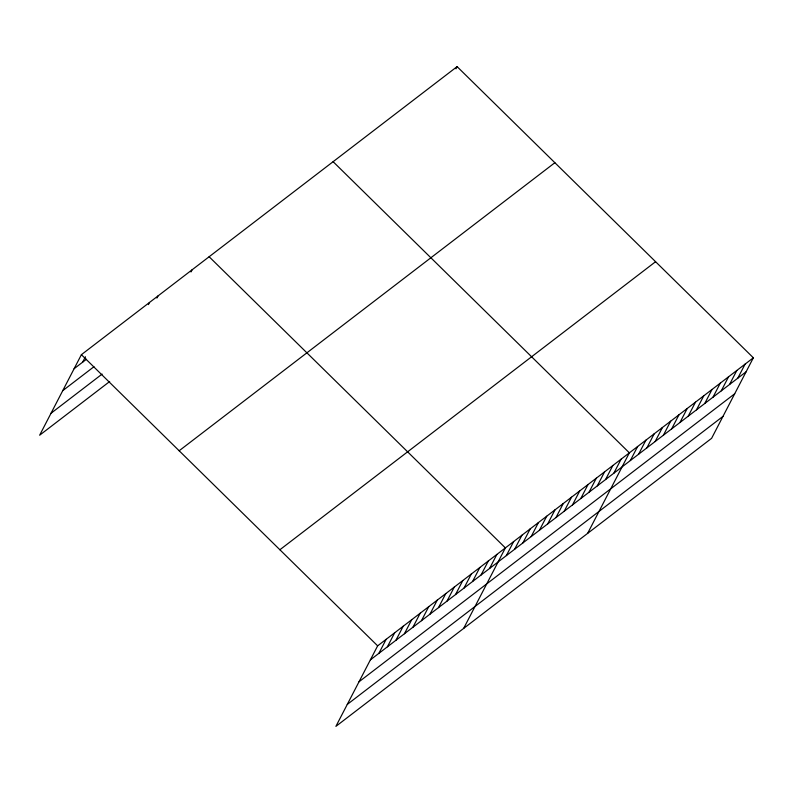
<?xml version="1.0" encoding="UTF-8"?>
<svg xmlns="http://www.w3.org/2000/svg" width="793" height="793" viewBox="0 0 793 793"><rect width="100%" height="100%" fill="white"/><g stroke="black" fill="none" stroke-linecap="round" stroke-linejoin="round"><path stroke-width="1.19" d="M753.35 357.792L377.646 645.839L335.895 726.368L711.608 438.321L753.35 357.792L457.105 66.632L81.392 354.679L39.65 435.208L109.672 381.522M82.631 362.183L85.436 356.781M148.4 304.601L149.52 302.45M156.915 298.079L158.035 295.918M190.984 271.959L192.104 269.798M455.985 68.793L457.105 66.632M378.885 653.343L386.161 639.307M387.4 646.81L394.676 632.774M395.915 640.288L403.191 626.252M404.43 633.756L411.706 619.72M412.945 627.223L420.221 613.187M421.46 620.701L428.735 606.665M429.975 614.169L437.25 600.132M438.499 607.636L445.765 593.6M447.014 601.114L454.29 587.078M455.529 594.581L462.805 580.545M464.044 588.049L471.32 574.013M472.559 581.527L479.834 567.491M481.073 574.994L488.349 560.958M489.588 568.462L496.864 554.426M463.637 628.433L505.379 547.904L209.134 256.744M506.37 555.596L513.646 541.56M514.637 549.262L521.913 535.225M522.904 542.927L530.18 528.891M531.171 536.583L538.447 522.557M539.438 530.249L546.714 516.213M547.705 523.915L554.971 509.879M555.962 517.581L563.238 503.545M564.229 511.237L571.505 497.201M572.496 504.903L579.772 490.867M580.763 498.569L588.039 484.533M589.03 492.225L596.306 478.199M597.298 485.891L604.573 471.855M605.565 479.557L612.83 465.521M613.822 473.223L621.097 459.187M587.623 533.382L629.364 452.843L333.119 161.693M630.356 460.545L637.631 446.509M638.623 454.211L645.899 440.174M646.89 447.867L654.166 433.84M655.157 441.532L662.433 427.496M663.414 435.198L670.69 421.162M671.681 428.864L678.957 414.828M679.948 422.52L687.224 408.484M688.215 416.186L695.491 402.15M696.482 409.852L703.758 395.816M704.749 403.508L712.025 389.482M713.016 397.174L720.292 383.138M721.273 390.84L728.549 376.804M729.54 384.506L736.816 370.47M737.807 378.162L745.083 364.126M74.116 368.715L86.417 359.279M62.746 390.652L93.97 366.713M51.02 413.262L102.119 374.088M179.159 450.761L554.862 162.714M279.879 549.757L655.583 261.71M370.371 659.865L746.074 371.828M358.991 681.811L734.705 393.774M347.275 704.422L722.978 416.384M81.392 354.679L377.646 645.839"/></g></svg>
